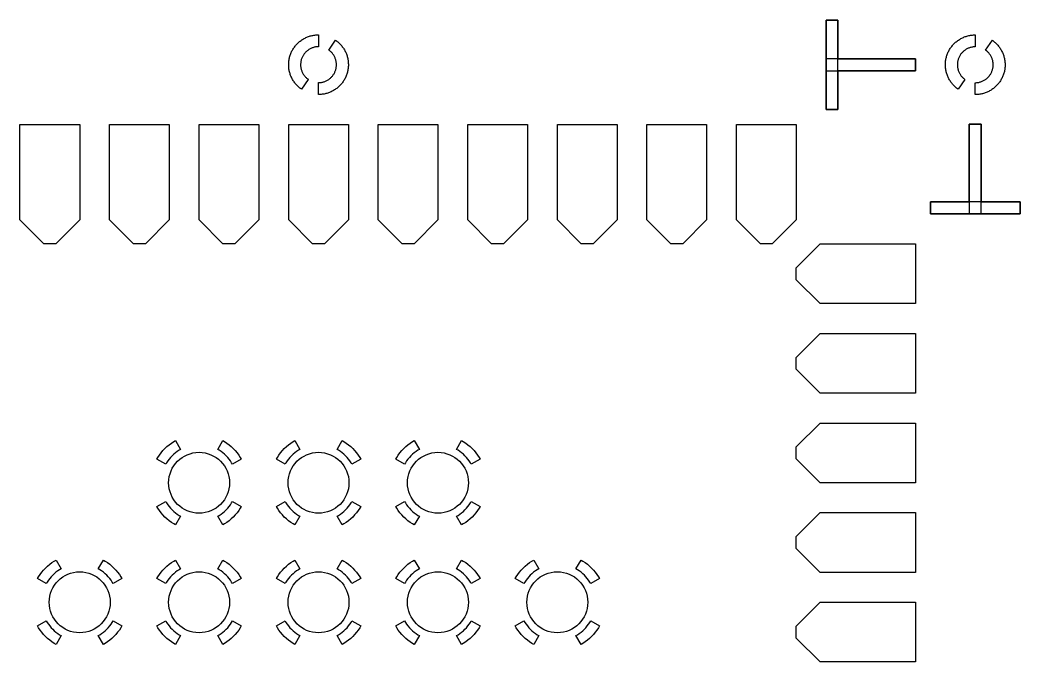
# Model space of a CAD drawing. Extents: x -17000 to 83000, y -61000 to 39000.
# Drawn here: x 28000 to 44749, y -21000 to -10252 of the extents above; entities that cross this region are included whole.
import ezdxf

# ---------------------------------------------------------------- set-up
doc = ezdxf.new("R2010")
doc.units = 0
doc.layers.add('Central Electrodes', color=2, linetype='CONTINUOUS')

# ---------------------------------------------------------------- blocks, each defined once
blk = doc.blocks.new('Half_moon_alignment1')
at = {"layer": 'Central Electrodes'}
for points in [[(-286.79, -409.58), (-299.5, -400.5), (-311.75, -391), (-324, -381), (-335.75, -370.75), (-347, -360), (-358, -349), (-368.75, -337.5), (-379.25, -326), (-389.25, -314), (-398.75, -301.5), (-408, -289), (-417, -276), (-425.25, -263), (-433.25, -249.5), (-441, -236), (-448, -222), (-454.75, -208), (-461, -193.5), (-466.75, -179), (-472.25, -164.5), (-477.25, -149.5), (-481.5, -134.5), (-485.5, -119.5), (-489, -104.25), (-492, -89), (-494.5, -73.5), (-496.75, -58), (-498.25, -42.5), (-499.25, -27), (-500, -11.25), (-500, 4.25), (-499.75, 20), (-498.75, 35.5), (-497.5, 51), (-495.5, 66.5), (-493.25, 82), (-490.5, 97.5), (-487.25, 112.75), (-483.5, 127.75), (-479.25, 143), (-474.5, 157.75), (-469.25, 172.5), (-463.75, 187), (-457.75, 201.5), (-451, 215.75), (-444.25, 229.75), (-436.75, 243.5), (-429, 257), (-420.75, 270.25), (-412, 283.25), (-403, 296), (-393.5, 308.5), (-383.75, 320.5), (-373.5, 332.5), (-363, 344), (-352, 355), (-340.75, 366), (-329.25, 376.5), (-317.25, 386.5), (-305, 396.25), (-292.5, 405.5), (-279.75, 414.5), (-266.5, 423), (-253.25, 431.25), (-239.75, 438.75), (-225.75, 446), (-211.75, 453), (-197.5, 459.25), (-183, 465.25), (-168.5, 470.75), (-153.75, 475.75), (-138.75, 480.5), (-123.75, 484.5), (-108.5, 488), (-93.25, 491.25), (-77.75, 494), (-62.25, 496.25), (-46.75, 497.75), (-31.25, 499), (-15.5, 499.75), (0, 500), (0, 300), (-12, 299.75), (-24, 299), (-36, 297.75), (-48, 296.25), (-59.75, 294), (-71.5, 291.25), (-83.25, 288.25), (-94.75, 284.75), (-106.25, 280.75), (-117.25, 276.25), (-128.25, 271.25), (-139, 265.75), (-149.75, 260), (-160, 253.75), (-170, 247.25), (-179.75, 240.25), (-189.25, 232.75), (-198.5, 225), (-207.5, 216.75), (-216, 208.25), (-224.25, 199.5), (-232, 190.25), (-239.5, 180.75), (-246.5, 171), (-253.25, 161), (-259.5, 150.75), (-265.25, 140.25), (-270.75, 129.5), (-275.75, 118.5), (-280.25, 107.25), (-284.25, 96), (-288, 84.5), (-291, 72.75), (-293.75, 61), (-296, 49.25), (-297.75, 37.25), (-299, 25.25), (-299.75, 13.25), (-300, 1.25), (-299.75, -10.75), (-299.25, -22.75), (-298, -34.75), (-296.25, -46.75), (-294.25, -58.75), (-291.75, -70.5), (-288.5, -82), (-285, -93.5), (-281, -105), (-276.75, -116.25), (-271.75, -127.25), (-266.5, -138), (-260.75, -148.5), (-254.5, -159), (-248, -169), (-241, -178.75), (-233.5, -188.25), (-225.75, -197.5), (-217.75, -206.5), (-209.25, -215), (-200.5, -223.25), (-191.25, -231.25), (-181.75, -238.75), (-172.07, -245.75)], [(0, -500), (0, -300), (12, -299.75), (24, -299), (36, -297.75), (48, -296.25), (59.75, -294), (71.5, -291.25), (83.25, -288.25), (94.75, -284.75), (106.25, -280.75), (117.25, -276.25), (128.25, -271.25), (139, -265.75), (149.75, -260), (160, -253.75), (170, -247.25), (179.75, -240.25), (189.25, -232.75), (198.5, -225), (207.5, -216.75), (216, -208.25), (224.25, -199.5), (232, -190.25), (239.5, -180.75), (246.5, -171), (253.25, -161), (259.5, -150.75), (265.25, -140.25), (270.75, -129.5), (275.75, -118.5), (280.25, -107.25), (284.25, -96), (288, -84.5), (291, -72.75), (293.75, -61), (296, -49.25), (297.75, -37.25), (299, -25.25), (299.75, -13.25), (300, -1.25), (299.75, 10.75), (299.25, 22.75), (298, 34.75), (296.25, 46.75), (294.25, 58.75), (291.75, 70.5), (288.5, 82), (285, 93.5), (281, 105), (276.75, 116.25), (271.75, 127.25), (266.5, 138), (260.75, 148.5), (254.5, 159), (248, 169), (241, 178.75), (233.5, 188.25), (225.75, 197.5), (217.75, 206.5), (209.25, 215), (200.5, 223.25), (191.25, 231.25), (181.75, 238.75), (172.07, 245.75), (286.79, 409.58), (299.5, 400.5), (311.75, 391), (324, 381), (335.75, 370.75), (347, 360), (358, 349), (368.75, 337.5), (379.25, 326), (389.25, 314), (398.75, 301.5), (408, 289), (417, 276), (425.25, 263), (433.25, 249.5), (441, 236), (448, 222), (454.75, 208), (461, 193.5), (466.75, 179), (472.25, 164.5), (477.25, 149.5), (481.5, 134.5), (485.5, 119.5), (489, 104.25), (492, 89), (494.5, 73.5), (496.75, 58), (498.25, 42.5), (499.25, 27), (500, 11.25), (500, -4.25), (499.75, -20), (498.75, -35.5), (497.5, -51), (495.5, -66.5), (493.25, -82), (490.5, -97.5), (487.25, -112.75), (483.5, -127.75), (479.25, -143), (474.5, -157.75), (469.25, -172.5), (463.75, -187), (457.75, -201.5), (451, -215.75), (444.25, -229.75), (436.75, -243.5), (429, -257), (420.75, -270.25), (412, -283.25), (403, -296), (393.5, -308.5), (383.75, -320.5), (373.5, -332.5), (363, -344), (352, -355), (340.75, -366), (329.25, -376.5), (317.25, -386.5), (305, -396.25), (292.5, -405.5), (279.75, -414.5), (266.5, -423), (253.25, -431.25), (239.75, -438.75), (225.75, -446), (211.75, -453), (197.5, -459.25), (183, -465.25), (168.5, -470.75), (153.75, -475.75), (138.75, -480.5), (123.75, -484.5), (108.5, -488), (93.25, -491.25), (77.75, -494), (62.25, -496.25), (46.75, -497.75), (31.25, -499), (15.5, -499.75)]]:
    blk.add_lwpolyline(points, close=True, dxfattribs=at)

msp = doc.modelspace()

# ---------------------------------------------------------------- linework, layer by layer
at = {"layer": 'Central Electrodes'}
for points in [[(41499.865, -11751.916), (41499.865, -10251.916), (41699.865, -10251.916), (41699.865, -10901.916), (42999.865, -10901.916), (42999.865, -11101.916), (41699.865, -11101.916), (41699.865, -11751.916)], [(28400, -14000), (28000, -13600), (28000, -12000), (29000, -12000), (29000, -13600), (28600, -14000)], [(29900, -14000), (29500, -13600), (29500, -12000), (30500, -12000), (30500, -13600), (30100, -14000)], [(31400, -14000), (31000, -13600), (31000, -12000), (32000, -12000), (32000, -13600), (31600, -14000)], [(32900, -14000), (32500, -13600), (32500, -12000), (33500, -12000), (33500, -13600), (33100, -14000)], [(34400, -14000), (34000, -13600), (34000, -12000), (35000, -12000), (35000, -13600), (34600, -14000)], [(35900, -14000), (35500, -13600), (35500, -12000), (36500, -12000), (36500, -13600), (36100, -14000)], [(37400, -14000), (37000, -13600), (37000, -12000), (38000, -12000), (38000, -13600), (37600, -14000)], [(38900, -14000), (38500, -13600), (38500, -12000), (39500, -12000), (39500, -13600), (39100, -14000)], [(40400, -14000), (40000, -13600), (40000, -12000), (41000, -12000), (41000, -13600), (40600, -14000)], [(43249.137, -13498.084), (43249.137, -13298.084), (43899.137, -13298.084), (43899.137, -11998.084), (44099.137, -11998.084), (44099.137, -13298.084), (44749.137, -13298.084), (44749.137, -13498.084)], [(41400, -15000), (41000, -14600), (41000, -14400), (41400, -14000), (43000, -14000), (43000, -15000)], [(41400, -16500), (41000, -16100), (41000, -15900), (41400, -15500), (43000, -15500), (43000, -16500)], [(41400, -18000), (41000, -17600), (41000, -17400), (41400, -17000), (43000, -17000), (43000, -18000)], [(30440.743, -17688.66), (30293.52, -17603.66), (30310.303, -17574.589), (30336.206, -17535.206), (30364.354, -17497.398), (30394.654, -17461.287), (30427.001, -17427.001), (30461.287, -17394.654), (30497.398, -17364.354), (30535.206, -17336.207), (30574.589, -17310.303), (30603.66, -17293.52), (30688.66, -17440.743), (30663.873, -17455.055), (30632.757, -17475.521), (30602.879, -17497.763), (30574.351, -17521.701), (30547.26, -17547.26), (30521.701, -17574.351), (30497.763, -17602.879), (30475.52, -17632.757), (30455.055, -17663.873)], [(31559.257, -17688.66), (31544.945, -17663.873), (31524.479, -17632.757), (31502.237, -17602.879), (31478.299, -17574.351), (31452.74, -17547.26), (31425.649, -17521.701), (31397.121, -17497.763), (31367.243, -17475.521), (31336.127, -17455.055), (31311.34, -17440.743), (31396.34, -17293.52), (31425.411, -17310.303), (31464.794, -17336.207), (31502.602, -17364.354), (31538.713, -17394.654), (31572.999, -17427.001), (31605.346, -17461.287), (31635.646, -17497.398), (31663.793, -17535.206), (31689.697, -17574.589), (31706.48, -17603.66)], [(32440.743, -17688.66), (32293.52, -17603.66), (32310.303, -17574.589), (32336.206, -17535.206), (32364.354, -17497.398), (32394.654, -17461.287), (32427.001, -17427.001), (32461.287, -17394.654), (32497.398, -17364.354), (32535.206, -17336.207), (32574.589, -17310.303), (32603.66, -17293.52), (32688.66, -17440.743), (32663.873, -17455.055), (32632.757, -17475.521), (32602.879, -17497.763), (32574.351, -17521.701), (32547.26, -17547.26), (32521.701, -17574.351), (32497.763, -17602.879), (32475.52, -17632.757), (32455.055, -17663.873)], [(33559.257, -17688.66), (33544.945, -17663.873), (33524.479, -17632.757), (33502.237, -17602.879), (33478.299, -17574.351), (33452.74, -17547.26), (33425.649, -17521.701), (33397.121, -17497.763), (33367.243, -17475.521), (33336.127, -17455.055), (33311.34, -17440.743), (33396.34, -17293.52), (33425.411, -17310.303), (33464.794, -17336.207), (33502.602, -17364.354), (33538.713, -17394.654), (33572.999, -17427.001), (33605.346, -17461.287), (33635.646, -17497.398), (33663.793, -17535.206), (33689.697, -17574.589), (33706.48, -17603.66)], [(34440.743, -17688.66), (34293.52, -17603.66), (34310.303, -17574.589), (34336.207, -17535.206), (34364.354, -17497.398), (34394.654, -17461.287), (34427.001, -17427.001), (34461.287, -17394.654), (34497.398, -17364.354), (34535.206, -17336.207), (34574.589, -17310.303), (34603.66, -17293.52), (34688.66, -17440.743), (34663.873, -17455.055), (34632.757, -17475.521), (34602.879, -17497.763), (34574.351, -17521.701), (34547.26, -17547.26), (34521.701, -17574.351), (34497.763, -17602.879), (34475.521, -17632.757), (34455.055, -17663.873)], [(35559.257, -17688.66), (35544.945, -17663.873), (35524.479, -17632.757), (35502.237, -17602.879), (35478.299, -17574.351), (35452.74, -17547.26), (35425.649, -17521.701), (35397.121, -17497.763), (35367.243, -17475.521), (35336.127, -17455.055), (35311.34, -17440.743), (35396.34, -17293.52), (35425.411, -17310.303), (35464.794, -17336.207), (35502.602, -17364.354), (35538.713, -17394.654), (35572.999, -17427.001), (35605.346, -17461.287), (35635.646, -17497.398), (35663.793, -17535.206), (35689.697, -17574.589), (35706.48, -17603.66)], [(30603.66, -18706.48), (30574.589, -18689.697), (30535.206, -18663.793), (30497.398, -18635.646), (30461.287, -18605.346), (30427.001, -18572.999), (30394.654, -18538.713), (30364.354, -18502.602), (30336.206, -18464.794), (30310.303, -18425.411), (30293.52, -18396.34), (30440.743, -18311.34), (30455.055, -18336.127), (30475.52, -18367.243), (30497.763, -18397.121), (30521.701, -18425.649), (30547.26, -18452.74), (30574.351, -18478.299), (30602.879, -18502.237), (30632.757, -18524.479), (30663.873, -18544.945), (30688.66, -18559.257)], [(31396.339, -18706.48), (31311.34, -18559.257), (31336.127, -18544.945), (31367.243, -18524.479), (31397.121, -18502.237), (31425.649, -18478.299), (31452.74, -18452.74), (31478.299, -18425.649), (31502.237, -18397.121), (31524.479, -18367.243), (31544.945, -18336.127), (31559.257, -18311.34), (31706.48, -18396.34), (31689.697, -18425.411), (31663.793, -18464.794), (31635.646, -18502.602), (31605.346, -18538.713), (31572.999, -18572.999), (31538.713, -18605.346), (31502.602, -18635.646), (31464.794, -18663.793), (31425.411, -18689.697)], [(32603.66, -18706.48), (32574.589, -18689.697), (32535.206, -18663.793), (32497.398, -18635.646), (32461.287, -18605.346), (32427.001, -18572.999), (32394.654, -18538.713), (32364.354, -18502.602), (32336.206, -18464.794), (32310.303, -18425.411), (32293.52, -18396.34), (32440.743, -18311.34), (32455.055, -18336.127), (32475.52, -18367.243), (32497.763, -18397.121), (32521.701, -18425.649), (32547.26, -18452.74), (32574.351, -18478.299), (32602.879, -18502.237), (32632.757, -18524.479), (32663.873, -18544.945), (32688.66, -18559.257)], [(33396.34, -18706.48), (33311.34, -18559.257), (33336.127, -18544.945), (33367.243, -18524.479), (33397.121, -18502.237), (33425.649, -18478.299), (33452.74, -18452.74), (33478.299, -18425.649), (33502.237, -18397.121), (33524.479, -18367.243), (33544.945, -18336.127), (33559.257, -18311.34), (33706.48, -18396.34), (33689.697, -18425.411), (33663.793, -18464.794), (33635.646, -18502.602), (33605.346, -18538.713), (33572.999, -18572.999), (33538.713, -18605.346), (33502.602, -18635.646), (33464.794, -18663.793), (33425.411, -18689.697)], [(34603.66, -18706.48), (34574.589, -18689.697), (34535.206, -18663.793), (34497.398, -18635.646), (34461.287, -18605.346), (34427.001, -18572.999), (34394.654, -18538.713), (34364.354, -18502.602), (34336.207, -18464.794), (34310.303, -18425.411), (34293.52, -18396.34), (34440.743, -18311.34), (34455.055, -18336.127), (34475.521, -18367.243), (34497.763, -18397.121), (34521.701, -18425.649), (34547.26, -18452.74), (34574.351, -18478.299), (34602.879, -18502.237), (34632.757, -18524.479), (34663.873, -18544.945), (34688.66, -18559.257)], [(35396.34, -18706.48), (35311.34, -18559.257), (35336.127, -18544.945), (35367.243, -18524.479), (35397.121, -18502.237), (35425.649, -18478.299), (35452.74, -18452.74), (35478.299, -18425.649), (35502.237, -18397.121), (35524.479, -18367.243), (35544.945, -18336.127), (35559.257, -18311.34), (35706.48, -18396.34), (35689.697, -18425.411), (35663.793, -18464.794), (35635.646, -18502.602), (35605.346, -18538.713), (35572.999, -18572.999), (35538.713, -18605.346), (35502.602, -18635.646), (35464.794, -18663.793), (35425.411, -18689.697)], [(41400, -19500), (41000, -19100), (41000, -18900), (41400, -18500), (43000, -18500), (43000, -19500)], [(28440.743, -19688.66), (28293.52, -19603.66), (28310.303, -19574.589), (28336.206, -19535.206), (28364.354, -19497.398), (28394.654, -19461.287), (28427.001, -19427.001), (28461.287, -19394.654), (28497.398, -19364.354), (28535.206, -19336.207), (28574.589, -19310.303), (28603.66, -19293.52), (28688.66, -19440.743), (28663.873, -19455.055), (28632.757, -19475.521), (28602.879, -19497.763), (28574.351, -19521.701), (28547.26, -19547.26), (28521.701, -19574.351), (28497.763, -19602.879), (28475.52, -19632.757), (28455.055, -19663.873)], [(29559.257, -19688.66), (29544.945, -19663.873), (29524.479, -19632.757), (29502.237, -19602.879), (29478.299, -19574.351), (29452.74, -19547.26), (29425.649, -19521.701), (29397.121, -19497.763), (29367.243, -19475.521), (29336.127, -19455.055), (29311.34, -19440.743), (29396.34, -19293.52), (29425.411, -19310.303), (29464.794, -19336.207), (29502.602, -19364.354), (29538.713, -19394.654), (29572.999, -19427.001), (29605.346, -19461.287), (29635.646, -19497.398), (29663.793, -19535.206), (29689.697, -19574.589), (29706.48, -19603.66)], [(30440.743, -19688.66), (30293.52, -19603.66), (30310.303, -19574.589), (30336.206, -19535.206), (30364.354, -19497.398), (30394.654, -19461.287), (30427.001, -19427.001), (30461.287, -19394.654), (30497.398, -19364.354), (30535.206, -19336.207), (30574.589, -19310.303), (30603.66, -19293.52), (30688.66, -19440.743), (30663.873, -19455.055), (30632.757, -19475.521), (30602.879, -19497.763), (30574.351, -19521.701), (30547.26, -19547.26), (30521.701, -19574.351), (30497.763, -19602.879), (30475.52, -19632.757), (30455.055, -19663.873)], [(31559.257, -19688.66), (31544.945, -19663.873), (31524.479, -19632.757), (31502.237, -19602.879), (31478.299, -19574.351), (31452.74, -19547.26), (31425.649, -19521.701), (31397.121, -19497.763), (31367.243, -19475.521), (31336.127, -19455.055), (31311.34, -19440.743), (31396.34, -19293.52), (31425.411, -19310.303), (31464.794, -19336.207), (31502.602, -19364.354), (31538.713, -19394.654), (31572.999, -19427.001), (31605.346, -19461.287), (31635.646, -19497.398), (31663.793, -19535.206), (31689.697, -19574.589), (31706.48, -19603.66)], [(32440.743, -19688.66), (32293.52, -19603.66), (32310.303, -19574.589), (32336.206, -19535.206), (32364.354, -19497.398), (32394.654, -19461.287), (32427.001, -19427.001), (32461.287, -19394.654), (32497.398, -19364.354), (32535.206, -19336.207), (32574.589, -19310.303), (32603.66, -19293.52), (32688.66, -19440.743), (32663.873, -19455.055), (32632.757, -19475.521), (32602.879, -19497.763), (32574.351, -19521.701), (32547.26, -19547.26), (32521.701, -19574.351), (32497.763, -19602.879), (32475.52, -19632.757), (32455.055, -19663.873)], [(33559.257, -19688.66), (33544.945, -19663.873), (33524.479, -19632.757), (33502.237, -19602.879), (33478.299, -19574.351), (33452.74, -19547.26), (33425.649, -19521.701), (33397.121, -19497.763), (33367.243, -19475.521), (33336.127, -19455.055), (33311.34, -19440.743), (33396.34, -19293.52), (33425.411, -19310.303), (33464.794, -19336.207), (33502.602, -19364.354), (33538.713, -19394.654), (33572.999, -19427.001), (33605.346, -19461.287), (33635.646, -19497.398), (33663.793, -19535.206), (33689.697, -19574.589), (33706.48, -19603.66)], [(34440.743, -19688.66), (34293.52, -19603.66), (34310.303, -19574.589), (34336.207, -19535.206), (34364.354, -19497.398), (34394.654, -19461.287), (34427.001, -19427.001), (34461.287, -19394.654), (34497.398, -19364.354), (34535.206, -19336.207), (34574.589, -19310.303), (34603.66, -19293.52), (34688.66, -19440.743), (34663.873, -19455.055), (34632.757, -19475.521), (34602.879, -19497.763), (34574.351, -19521.701), (34547.26, -19547.26), (34521.701, -19574.351), (34497.763, -19602.879), (34475.521, -19632.757), (34455.055, -19663.873)], [(35559.257, -19688.66), (35544.945, -19663.873), (35524.479, -19632.757), (35502.237, -19602.879), (35478.299, -19574.351), (35452.74, -19547.26), (35425.649, -19521.701), (35397.121, -19497.763), (35367.243, -19475.521), (35336.127, -19455.055), (35311.34, -19440.743), (35396.34, -19293.52), (35425.411, -19310.303), (35464.794, -19336.207), (35502.602, -19364.354), (35538.713, -19394.654), (35572.999, -19427.001), (35605.346, -19461.287), (35635.646, -19497.398), (35663.793, -19535.206), (35689.697, -19574.589), (35706.48, -19603.66)], [(36440.743, -19688.66), (36293.52, -19603.66), (36310.303, -19574.589), (36336.207, -19535.206), (36364.354, -19497.398), (36394.654, -19461.287), (36427.001, -19427.001), (36461.287, -19394.654), (36497.398, -19364.354), (36535.206, -19336.207), (36574.589, -19310.303), (36603.66, -19293.52), (36688.66, -19440.743), (36663.873, -19455.055), (36632.757, -19475.521), (36602.879, -19497.763), (36574.351, -19521.701), (36547.26, -19547.26), (36521.701, -19574.351), (36497.763, -19602.879), (36475.521, -19632.757), (36455.055, -19663.873)], [(37559.257, -19688.66), (37544.945, -19663.873), (37524.479, -19632.757), (37502.237, -19602.879), (37478.299, -19574.351), (37452.74, -19547.26), (37425.649, -19521.701), (37397.121, -19497.763), (37367.243, -19475.521), (37336.127, -19455.055), (37311.34, -19440.743), (37396.34, -19293.52), (37425.411, -19310.303), (37464.794, -19336.207), (37502.602, -19364.354), (37538.713, -19394.654), (37572.999, -19427.001), (37605.346, -19461.287), (37635.646, -19497.398), (37663.793, -19535.206), (37689.697, -19574.589), (37706.48, -19603.66)], [(41400, -21000), (41000, -20600), (41000, -20400), (41400, -20000), (43000, -20000), (43000, -21000)], [(28603.66, -20706.48), (28574.589, -20689.697), (28535.206, -20663.793), (28497.398, -20635.646), (28461.287, -20605.346), (28427.001, -20572.999), (28394.654, -20538.713), (28364.354, -20502.602), (28336.206, -20464.794), (28310.303, -20425.411), (28293.52, -20396.34), (28440.743, -20311.34), (28455.055, -20336.127), (28475.52, -20367.243), (28497.763, -20397.121), (28521.701, -20425.649), (28547.26, -20452.74), (28574.351, -20478.299), (28602.879, -20502.237), (28632.757, -20524.479), (28663.873, -20544.945), (28688.66, -20559.257)], [(29396.339, -20706.48), (29311.34, -20559.257), (29336.127, -20544.945), (29367.243, -20524.479), (29397.121, -20502.237), (29425.649, -20478.299), (29452.74, -20452.74), (29478.299, -20425.649), (29502.237, -20397.121), (29524.479, -20367.243), (29544.945, -20336.127), (29559.257, -20311.34), (29706.48, -20396.34), (29689.697, -20425.411), (29663.793, -20464.794), (29635.646, -20502.602), (29605.346, -20538.713), (29572.999, -20572.999), (29538.713, -20605.346), (29502.602, -20635.646), (29464.794, -20663.793), (29425.411, -20689.697)], [(30603.66, -20706.48), (30574.589, -20689.697), (30535.206, -20663.793), (30497.398, -20635.646), (30461.287, -20605.346), (30427.001, -20572.999), (30394.654, -20538.713), (30364.354, -20502.602), (30336.206, -20464.794), (30310.303, -20425.411), (30293.52, -20396.34), (30440.743, -20311.34), (30455.055, -20336.127), (30475.52, -20367.243), (30497.763, -20397.121), (30521.701, -20425.649), (30547.26, -20452.74), (30574.351, -20478.299), (30602.879, -20502.237), (30632.757, -20524.479), (30663.873, -20544.945), (30688.66, -20559.257)], [(31396.339, -20706.48), (31311.34, -20559.257), (31336.127, -20544.945), (31367.243, -20524.479), (31397.121, -20502.237), (31425.649, -20478.299), (31452.74, -20452.74), (31478.299, -20425.649), (31502.237, -20397.121), (31524.479, -20367.243), (31544.945, -20336.127), (31559.257, -20311.34), (31706.48, -20396.34), (31689.697, -20425.411), (31663.793, -20464.794), (31635.646, -20502.602), (31605.346, -20538.713), (31572.999, -20572.999), (31538.713, -20605.346), (31502.602, -20635.646), (31464.794, -20663.793), (31425.411, -20689.697)], [(32603.66, -20706.48), (32574.589, -20689.697), (32535.206, -20663.793), (32497.398, -20635.646), (32461.287, -20605.346), (32427.001, -20572.999), (32394.654, -20538.713), (32364.354, -20502.602), (32336.206, -20464.794), (32310.303, -20425.411), (32293.52, -20396.34), (32440.743, -20311.34), (32455.055, -20336.127), (32475.52, -20367.243), (32497.763, -20397.121), (32521.701, -20425.649), (32547.26, -20452.74), (32574.351, -20478.299), (32602.879, -20502.237), (32632.757, -20524.479), (32663.873, -20544.945), (32688.66, -20559.257)], [(33396.34, -20706.48), (33311.34, -20559.257), (33336.127, -20544.945), (33367.243, -20524.479), (33397.121, -20502.237), (33425.649, -20478.299), (33452.74, -20452.74), (33478.299, -20425.649), (33502.237, -20397.121), (33524.479, -20367.243), (33544.945, -20336.127), (33559.257, -20311.34), (33706.48, -20396.34), (33689.697, -20425.411), (33663.793, -20464.794), (33635.646, -20502.602), (33605.346, -20538.713), (33572.999, -20572.999), (33538.713, -20605.346), (33502.602, -20635.646), (33464.794, -20663.793), (33425.411, -20689.697)], [(34603.66, -20706.48), (34574.589, -20689.697), (34535.206, -20663.793), (34497.398, -20635.646), (34461.287, -20605.346), (34427.001, -20572.999), (34394.654, -20538.713), (34364.354, -20502.602), (34336.207, -20464.794), (34310.303, -20425.411), (34293.52, -20396.34), (34440.743, -20311.34), (34455.055, -20336.127), (34475.521, -20367.243), (34497.763, -20397.121), (34521.701, -20425.649), (34547.26, -20452.74), (34574.351, -20478.299), (34602.879, -20502.237), (34632.757, -20524.479), (34663.873, -20544.945), (34688.66, -20559.257)], [(35396.34, -20706.48), (35311.34, -20559.257), (35336.127, -20544.945), (35367.243, -20524.479), (35397.121, -20502.237), (35425.649, -20478.299), (35452.74, -20452.74), (35478.299, -20425.649), (35502.237, -20397.121), (35524.479, -20367.243), (35544.945, -20336.127), (35559.257, -20311.34), (35706.48, -20396.34), (35689.697, -20425.411), (35663.793, -20464.794), (35635.646, -20502.602), (35605.346, -20538.713), (35572.999, -20572.999), (35538.713, -20605.346), (35502.602, -20635.646), (35464.794, -20663.793), (35425.411, -20689.697)], [(36603.66, -20706.48), (36574.589, -20689.697), (36535.206, -20663.793), (36497.398, -20635.646), (36461.287, -20605.346), (36427.001, -20572.999), (36394.654, -20538.713), (36364.354, -20502.602), (36336.207, -20464.794), (36310.303, -20425.411), (36293.52, -20396.34), (36440.743, -20311.34), (36455.055, -20336.127), (36475.521, -20367.243), (36497.763, -20397.121), (36521.701, -20425.649), (36547.26, -20452.74), (36574.351, -20478.299), (36602.879, -20502.237), (36632.757, -20524.479), (36663.873, -20544.945), (36688.66, -20559.257)], [(37396.34, -20706.48), (37311.34, -20559.257), (37336.127, -20544.945), (37367.243, -20524.479), (37397.121, -20502.237), (37425.649, -20478.299), (37452.74, -20452.74), (37478.299, -20425.649), (37502.237, -20397.121), (37524.479, -20367.243), (37544.945, -20336.127), (37559.257, -20311.34), (37706.48, -20396.34), (37689.697, -20425.411), (37663.793, -20464.794), (37635.646, -20502.602), (37605.346, -20538.713), (37572.999, -20572.999), (37538.713, -20605.346), (37502.602, -20635.646), (37464.794, -20663.793), (37425.411, -20689.697)]]:
    msp.add_lwpolyline(points, close=True, dxfattribs=at)
for points in [[(41499.865, -10251.916), (41499.865, -11751.916)], [(41699.865, -10251.916), (41499.865, -10251.916)], [(41699.865, -11751.916), (41699.865, -10251.916)], [(41499.865, -10901.916), (41499.865, -11101.916)], [(42999.865, -10901.916), (41499.865, -10901.916)], [(42999.865, -11101.916), (42999.865, -10901.916)], [(41499.865, -11101.916), (42999.865, -11101.916)], [(41499.865, -11751.916), (41699.865, -11751.916)], [(43899.137, -11998.084), (43899.137, -13498.084)], [(44099.137, -11998.084), (43899.137, -11998.084)], [(44099.137, -13498.084), (44099.137, -11998.084)], [(44749.137, -13298.084), (43249.137, -13298.084)], [(43249.137, -13298.084), (43249.137, -13498.084)], [(44749.137, -13498.084), (44749.137, -13298.084)], [(43249.137, -13498.084), (44749.137, -13498.084)], [(43899.137, -13498.084), (44099.137, -13498.084)]]:
    msp.add_lwpolyline(points, dxfattribs=at)
for centre in [(31000, -18000), (33000, -18000), (35000, -18000), (29000, -20000), (31000, -20000), (33000, -20000), (35000, -20000), (37000, -20000)]:
    msp.add_circle(centre, 510.252, dxfattribs=at)

# ---------------------------------------------------------------- block references
for p in [(33000, -11000), (43999.594, -11001.466)]:
    msp.add_blockref('Half_moon_alignment1', p)

doc.saveas('drawing.dxf')
